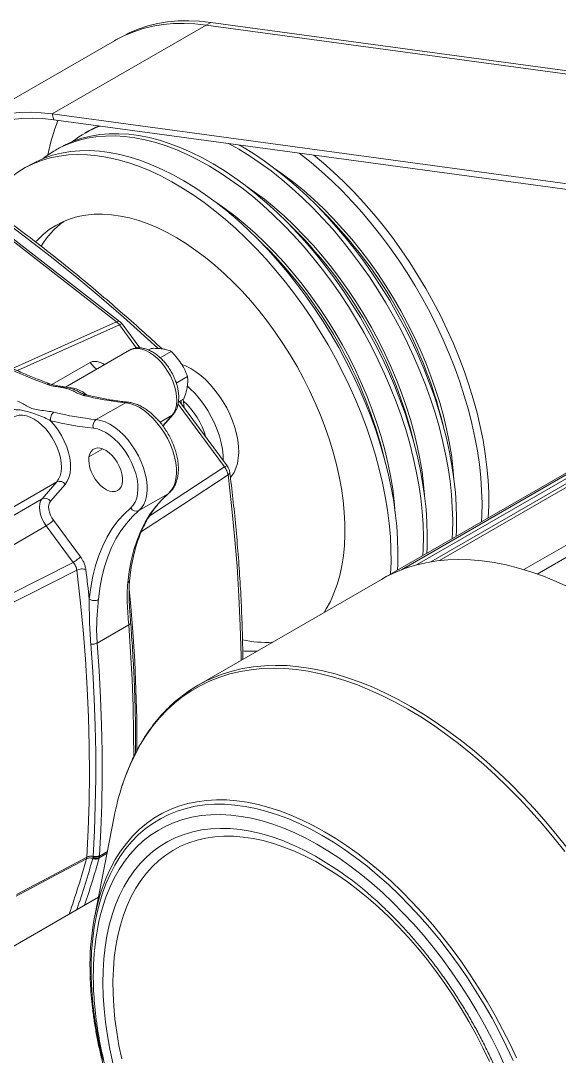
# Model space of a CAD drawing. Header units: millimetres. Extents: x 26816 to 90584, y 11074 to 56542.
# Drawn here: x 49762.6 to 50010, y 40705.2 to 41181 of the extents above; entities that cross this region are included whole.
import ezdxf

# ---------------------------------------------------------------- set-up
doc = ezdxf.new("R2010")
doc.units = ezdxf.units.MM
doc.layers.add('MAU_XANH', color=5, linetype='Continuous')

msp = doc.modelspace()

# ---------------------------------------------------------------- linework, layer by layer
at = {"layer": 'MAU_XANH', "linetype": 'Continuous', "lineweight": 0}
for p, q in [((49847.79, 41178.98), (49849.91, 41180.2)), ((50193.19, 41133.5), (49849.91, 41180.2)), ((49777.08, 41138.16), (49847.79, 41178.98)), ((50192.05, 41132.14), (49847.79, 41178.98)), ((50122.05, 41141.66), (49847.79, 41178.98)), ((49805.7, 41171.77), (49734.99, 41130.95)), ((49807.82, 41172.99), (49805.7, 41171.77)), ((49777.08, 41138.16), (49777.83, 41135.43)), ((50051.34, 41100.84), (49777.08, 41138.16)), ((50052.1, 41098.12), (49777.83, 41135.43)), ((49793.85, 41130.29), (49792.07, 41129.26)), ((49780.38, 41122.52), (49778.6, 41121.48)), ((49766.91, 41114.74), (49763.78, 41112.93)), ((49717.91, 41111.58), (49806.63, 41042.69)), ((49808.07, 41042.78), (49719.28, 41111.73)), ((50148.24, 41051.22), (49930.62, 40925.59)), ((50147.88, 41050.15), (49937.48, 40928.69)), ((50147.13, 41047.96), (49944.44, 40930.95)), ((49806.63, 41042.69), (49758.87, 41021.25)), ((49817.31, 41030.65), (49809.16, 41041.65)), ((50146.14, 41045.04), (49950.96, 40932.36)), ((49761.11, 41020.21), (49807.93, 41041.22)), ((49807.93, 41041.22), (49815.8, 41030.6)), ((49812.61, 41029.57), (49783.25, 41012.62)), ((49821.28, 41029.73), (49822.51, 41030.44)), ((49826.7, 41026.15), (49831.71, 41029.04)), ((49794.47, 41023.95), (49776.99, 41013.86)), ((49834.09, 41014.48), (49839.24, 41017.45)), ((50143.61, 41015.28), (49993.78, 40928.78)), ((50147.03, 41011.71), (49999.89, 40926.77)), ((49810.73, 41005.47), (49797.3, 40997.72)), ((49834.89, 41004.83), (49856.25, 40975.98)), ((49835.09, 41005.83), (49837.57, 41007.27)), ((49857.48, 40976.41), (49835.51, 41006.08)), ((49837.74, 41003.06), (49837.22, 41007.11)), ((49826.61, 40996.48), (49832.18, 40999.7)), ((49832.18, 40999.7), (49827.91, 40994.81)), ((49827.98, 40994.72), (49832.68, 41000.1)), ((49800.34, 40984.25), (49793.99, 40980.59)), ((50041.38, 40982.8), (49954.99, 40932.93)), ((49779.15, 40969.08), (49748.03, 40951.12)), ((49779.15, 40969.08), (49772.41, 40961.36)), ((49776.29, 40960.21), (49783.03, 40967.92)), ((49772.41, 40961.36), (49741.3, 40943.4)), ((49830.37, 40963.65), (49816.94, 40955.89)), ((49830.66, 40963.84), (49830.37, 40963.65)), ((49790.09, 40934.7), (49777.65, 40951.49)), ((49743.24, 40930.95), (49774.35, 40948.91)), ((49774.35, 40948.91), (49786.79, 40932.12)), ((49951.01, 40932.37), (49951.29, 40932.42)), ((49937.49, 40928.7), (49937.66, 40928.76)), ((49994.05, 40928.7), (49994.55, 40928.54)), ((49928.3, 40924.3), (49844.08, 40875.69)), ((49812.22, 40903.44), (49797.73, 40895.08)), ((49805.57, 40815.36), (49796.64, 40769.69)), ((49802.42, 40799.23), (49798.8, 40797.14)), ((49792.98, 40796.73), (49792.86, 40795.99)), ((49795.77, 40796.35), (49795.7, 40796.07)), ((49795.83, 40796.73), (49795.77, 40796.35)), ((49795.86, 40797.04), (49795.83, 40796.73)), ((49798.68, 40796.41), (49802.27, 40798.49)), ((49798.68, 40796.41), (49798.8, 40797.14)), ((49798.33, 40778.33), (49063.2, 40353.94))]:
    msp.add_line(p, q, dxfattribs=at)
at = {"layer": 'MAU_XANH', "linetype": 'Continuous', "lineweight": 0, "flags": 128}
for points in [[(49847.79, 41178.98), (49842.68, 41179.52), (49837.67, 41179.73), (49832.78, 41179.61), (49828, 41179.17), (49823.36, 41178.4), (49818.86, 41177.31), (49814.52, 41175.9), (49810.33, 41174.17), (49806.31, 41172.12), (49805.7, 41171.77)], [(49847.79, 41178.98), (49842.68, 41179.52), (49837.67, 41179.73), (49832.78, 41179.61), (49828, 41179.17), (49823.36, 41178.4), (49818.86, 41177.31), (49814.52, 41175.9), (49810.33, 41174.17), (49806.31, 41172.12), (49805.7, 41171.77)], [(49849.91, 41180.2), (49844.8, 41180.74), (49839.79, 41180.95), (49834.9, 41180.84), (49830.12, 41180.4), (49825.48, 41179.63), (49820.99, 41178.54), (49816.64, 41177.12), (49812.45, 41175.39), (49810.92, 41174.66)], [(49777.08, 41138.16), (49771.97, 41138.7), (49766.96, 41138.91), (49762.07, 41138.79), (49757.29, 41138.35), (49752.65, 41137.58), (49748.15, 41136.49), (49743.81, 41135.08), (49739.62, 41133.35), (49735.6, 41131.3), (49731.76, 41128.94), (49728.11, 41126.27), (49724.65, 41123.31), (49721.39, 41120.05), (49718.33, 41116.5), (49717.78, 41115.8)], [(49777.83, 41135.43), (49772.81, 41135.96), (49767.9, 41136.17), (49763.09, 41136.06), (49758.4, 41135.62), (49753.84, 41134.87), (49749.42, 41133.8), (49745.15, 41132.41), (49741.04, 41130.71), (49737.09, 41128.69), (49733.32, 41126.38), (49729.73, 41123.76), (49726.33, 41120.85), (49723.13, 41117.64), (49720.17, 41114.21)], [(49793.85, 41130.29), (49796.59, 41131.75), (49798.47, 41132.63)], [(49773, 41117.69), (49774.38, 41118.74), (49777.77, 41120.99), (49781.33, 41122.94), (49785.06, 41124.58), (49788.96, 41125.91), (49793.01, 41126.92), (49797.19, 41127.61), (49801.51, 41127.98), (49805.94, 41128.02), (49810.48, 41127.74), (49815.12, 41127.14), (49819.85, 41126.22), (49824.64, 41124.98), (49829.5, 41123.43), (49834.4, 41121.56), (49839.34, 41119.39), (49844.31, 41116.92), (49849.28, 41114.15), (49854.26, 41111.1), (49859.21, 41107.76), (49864.15, 41104.15), (49869.04, 41100.28), (49873.88, 41096.16), (49878.66, 41091.8), (49883.36, 41087.2), (49887.97, 41082.39), (49892.48, 41077.36), (49896.89, 41072.15), (49901.17, 41066.75), (49905.32, 41061.18), (49909.32, 41055.46), (49913.17, 41049.6), (49916.86, 41043.61), (49920.38, 41037.52), (49923.71, 41031.33), (49926.86, 41025.06), (49929.8, 41018.73), (49932.54, 41012.35), (49935.07, 41005.94), (49937.39, 40999.52), (49939.47, 40993.1), (49941.33, 40986.7), (49942.95, 40980.33), (49944.34, 40974.01), (49945.48, 40967.76), (49946.38, 40961.59), (49947.03, 40955.52), (49947.43, 40949.56), (49947.59, 40943.73), (49947.49, 40938.04), (49947.34, 40935.24)], [(49780.38, 41122.52), (49783.12, 41123.97), (49786.85, 41125.62), (49790.75, 41126.94), (49794.79, 41127.95), (49798.98, 41128.64), (49803.29, 41129.01), (49807.73, 41129.05), (49812.27, 41128.77), (49816.91, 41128.17), (49821.63, 41127.25), (49826.43, 41126.01), (49831.29, 41124.46), (49836.19, 41122.59), (49841.13, 41120.42), (49846.1, 41117.95), (49851.07, 41115.18), (49856.04, 41112.13), (49861, 41108.79), (49865.93, 41105.19), (49870.83, 41101.32), (49875.67, 41097.19), (49880.44, 41092.83), (49885.14, 41088.23), (49889.76, 41083.42), (49894.27, 41078.39), (49898.67, 41073.18), (49902.96, 41067.78), (49907.1, 41062.21), (49911.11, 41056.49), (49914.96, 41050.63), (49918.65, 41044.64), (49922.16, 41038.55), (49925.5, 41032.36), (49928.64, 41026.09), (49931.59, 41019.76), (49934.33, 41013.38), (49936.86, 41006.97), (49939.17, 41000.55), (49941.26, 40994.13), (49943.12, 40987.73), (49944.74, 40981.36), (49946.12, 40975.04), (49947.27, 40968.79), (49948.17, 40962.62), (49948.82, 40956.55), (49949.22, 40950.59), (49949.37, 40944.76), (49949.27, 40939.07), (49949.13, 40936.27)], [(49858.13, 41124.51), (49862.75, 41121.93), (49867.73, 41118.87), (49872.68, 41115.54), (49877.62, 41111.93), (49882.51, 41108.06), (49887.35, 41103.94), (49892.13, 41099.57), (49896.83, 41094.98), (49901.44, 41090.16), (49905.95, 41085.14), (49910.36, 41079.92), (49914.64, 41074.52), (49918.79, 41068.95), (49922.79, 41063.23), (49926.64, 41057.37), (49930.33, 41051.39), (49933.85, 41045.29), (49937.18, 41039.1), (49940.33, 41032.83), (49943.27, 41026.5), (49946.01, 41020.13), (49948.54, 41013.72), (49950.86, 41007.3), (49952.94, 41000.88), (49954.8, 40994.47), (49956.42, 40988.11), (49957.81, 40981.79), (49958.95, 40975.54), (49959.85, 40969.37), (49960.5, 40963.29), (49960.9, 40957.34), (49961.06, 40951.5), (49960.96, 40945.82), (49960.81, 40943.02)], [(49863, 41123.85), (49864.54, 41122.96), (49869.51, 41119.9), (49874.47, 41116.57), (49879.4, 41112.96), (49884.3, 41109.09), (49889.14, 41104.97), (49893.91, 41100.61), (49898.61, 41096.01), (49903.23, 41091.19), (49907.74, 41086.17), (49912.14, 41080.95), (49916.43, 41075.55), (49920.57, 41069.99), (49924.58, 41064.26), (49928.43, 41058.4), (49932.12, 41052.42), (49935.63, 41046.32), (49938.97, 41040.13), (49942.11, 41033.87), (49945.06, 41027.54), (49947.8, 41021.16), (49950.33, 41014.75), (49952.64, 41008.33), (49954.73, 41001.91), (49956.59, 40995.51), (49958.21, 40989.14), (49959.59, 40982.82), (49960.74, 40976.57), (49961.64, 40970.4), (49962.29, 40964.33), (49962.69, 40958.37), (49962.84, 40952.54), (49962.74, 40946.85), (49962.6, 40944.05)], [(49707.76, 41120.99), (49719.23, 41113.72), (49730.69, 41106.14), (49742.11, 41098.25), (49753.51, 41090.05), (49764.87, 41081.56), (49776.19, 41072.77), (49787.46, 41063.7), (49798.67, 41054.34), (49809.81, 41044.7), (49820.88, 41034.79), (49825.61, 41030.46)], [(49812.24, 41115.69), (49807.41, 41117.09), (49802.65, 41118.17), (49797.97, 41118.93), (49793.38, 41119.37), (49788.89, 41119.48), (49784.51, 41119.28), (49780.26, 41118.75), (49776.14, 41117.9), (49772.17, 41116.73), (49768.36, 41115.25), (49764.7, 41113.45), (49761.23, 41111.35), (49757.94, 41108.94), (49754.83, 41106.24), (49751.93, 41103.25), (49749.24, 41099.97), (49746.75, 41096.43), (49746.66, 41096.28)], [(49766.91, 41114.74), (49769.65, 41116.2), (49773.38, 41117.84), (49777.28, 41119.17), (49781.32, 41120.17), (49785.51, 41120.86), (49789.82, 41121.23), (49794.26, 41121.28), (49798.8, 41121), (49803.44, 41120.4), (49808.16, 41119.48), (49812.96, 41118.24), (49817.82, 41116.68), (49822.72, 41114.82), (49827.66, 41112.65), (49832.62, 41110.17), (49837.6, 41107.41), (49842.57, 41104.35), (49847.53, 41101.02), (49852.46, 41097.41), (49857.36, 41093.54), (49862.2, 41089.42), (49866.97, 41085.05), (49871.67, 41080.46), (49876.29, 41075.64), (49880.8, 41070.62), (49885.2, 41065.4), (49889.48, 41060), (49893.63, 41054.43), (49897.64, 41048.71), (49901.49, 41042.85), (49905.18, 41036.87), (49908.69, 41030.77), (49912.03, 41024.58), (49915.17, 41018.31), (49918.12, 41011.98), (49920.86, 41005.61), (49923.39, 40999.2), (49925.7, 40992.78), (49927.79, 40986.36), (49929.65, 40979.95), (49931.27, 40973.58), (49932.65, 40967.27), (49933.8, 40961.01), (49934.7, 40954.85), (49935.35, 40948.77), (49935.75, 40942.81), (49935.9, 40936.98), (49935.8, 40931.29), (49935.66, 40928.49)], [(49890.58, 41120.09), (49891.09, 41119.71), (49895.98, 41115.84), (49900.82, 41111.71), (49905.6, 41107.35), (49910.3, 41102.75), (49914.91, 41097.94), (49919.43, 41092.92), (49923.83, 41087.7), (49928.11, 41082.3), (49932.26, 41076.73), (49936.26, 41071.01), (49940.11, 41065.15), (49943.8, 41059.16), (49947.32, 41053.07), (49950.65, 41046.88), (49953.8, 41040.61), (49956.74, 41034.28), (49959.48, 41027.9), (49962.01, 41021.5), (49964.33, 41015.07), (49966.41, 41008.65), (49968.27, 41002.25), (49969.89, 40995.88), (49971.28, 40989.56), (49972.42, 40983.31), (49973.32, 40977.14), (49973.97, 40971.07), (49974.37, 40965.11), (49974.53, 40959.28), (49974.43, 40953.59), (49974.29, 40950.79)], [(49977.42, 40952.6), (49977.42, 40952.62), (49977.65, 40958.23), (49977.62, 40963.99), (49977.34, 40969.89), (49976.81, 40975.91), (49976.04, 40982.03), (49975.02, 40988.24), (49973.75, 40994.53), (49972.25, 41000.87), (49970.51, 41007.26), (49968.54, 41013.67), (49966.34, 41020.1), (49963.92, 41026.51), (49961.28, 41032.91), (49958.43, 41039.26), (49955.39, 41045.57), (49952.15, 41051.8), (49948.72, 41057.94), (49945.12, 41063.98), (49941.35, 41069.91), (49937.42, 41075.7), (49933.34, 41081.35), (49929.12, 41086.83), (49924.78, 41092.14), (49920.32, 41097.26), (49915.76, 41102.18), (49911.1, 41106.89), (49906.36, 41111.37), (49901.55, 41115.62), (49897.21, 41119.19)], [(49932.52, 40926.68), (49932.52, 40926.7), (49932.75, 40932.31), (49932.72, 40938.07), (49932.44, 40943.97), (49931.91, 40949.98), (49931.14, 40956.11), (49930.12, 40962.32), (49928.85, 40968.61), (49927.35, 40974.95), (49925.61, 40981.34), (49923.64, 40987.75), (49921.44, 40994.18), (49919.01, 41000.59), (49916.38, 41006.99), (49913.53, 41013.34), (49910.49, 41019.64), (49907.24, 41025.87), (49903.82, 41032.02), (49900.22, 41038.06), (49896.44, 41043.99), (49892.52, 41049.78), (49888.44, 41055.43), (49884.22, 41060.91), (49879.88, 41066.22), (49875.42, 41071.34), (49870.85, 41076.26), (49866.2, 41080.97), (49861.45, 41085.45), (49856.64, 41089.7), (49851.78, 41093.69), (49846.86, 41097.43), (49841.92, 41100.91), (49836.95, 41104.1), (49831.97, 41107.01), (49827, 41109.64), (49822.05, 41111.96), (49817.12, 41113.98), (49812.24, 41115.69)], [(49879.65, 41112.78), (49883.38, 41110.19), (49888.05, 41106.67), (49892.68, 41102.9), (49897.26, 41098.87), (49901.77, 41094.61), (49906.19, 41090.12), (49910.52, 41085.42), (49914.74, 41080.53), (49918.85, 41075.44), (49922.82, 41070.19), (49926.66, 41064.78), (49930.34, 41059.22), (49933.86, 41053.54), (49937.21, 41047.75), (49940.38, 41041.87), (49943.36, 41035.91), (49946.14, 41029.88), (49948.71, 41023.81), (49951.07, 41017.72), (49953.22, 41011.61), (49955.13, 41005.51), (49956.82, 40999.43), (49958.27, 40993.4), (49959.48, 40987.42), (49960.45, 40981.51), (49961.17, 40975.7), (49961.62, 40970.36)], [(49866.05, 41105.1), (49869.9, 41102.41), (49874.58, 41098.9), (49879.21, 41095.12), (49883.79, 41091.09), (49888.3, 41086.83), (49892.72, 41082.35), (49897.05, 41077.65), (49901.27, 41072.75), (49905.38, 41067.67), (49909.35, 41062.41), (49913.19, 41057), (49916.87, 41051.45), (49920.39, 41045.77), (49923.74, 41039.98), (49926.91, 41034.09), (49929.89, 41028.13), (49932.67, 41022.11), (49935.24, 41016.04), (49937.6, 41009.94), (49939.75, 41003.83), (49941.66, 40997.74), (49943.35, 40991.66), (49944.8, 40985.62), (49946.01, 40979.64), (49946.98, 40973.74), (49947.7, 40967.92), (49948.13, 40962.92)], [(49852.71, 41097.23), (49856.43, 41094.64), (49861.11, 41091.12), (49865.74, 41087.34), (49870.32, 41083.32), (49874.83, 41079.06), (49879.25, 41074.57), (49883.58, 41069.87), (49887.8, 41064.97), (49891.91, 41059.89), (49895.88, 41054.64), (49899.72, 41049.22), (49903.4, 41043.67), (49906.92, 41037.99), (49910.27, 41032.2), (49913.44, 41026.32), (49916.42, 41020.35), (49919.2, 41014.33), (49921.77, 41008.26), (49924.13, 41002.17), (49926.28, 40996.06), (49928.19, 40989.96), (49929.88, 40983.88), (49931.33, 40977.85), (49932.54, 40971.87), (49933.51, 40965.96), (49934.23, 40960.15), (49934.68, 40954.8)], [(49816.86, 41089.12), (49812.59, 41090.33), (49808.39, 41091.24), (49804.27, 41091.82), (49800.24, 41092.08), (49796.33, 41092.02), (49792.53, 41091.64), (49788.86, 41090.94), (49785.34, 41089.92), (49781.98, 41088.59), (49778.78, 41086.95), (49775.75, 41085), (49772.91, 41082.75), (49770.27, 41080.21), (49769.49, 41079.36)], [(49901.95, 40909.1), (49902.97, 40910.72), (49904.87, 40914.21), (49906.54, 40917.95), (49907.98, 40921.92), (49909.18, 40926.12), (49910.13, 40930.53), (49910.85, 40935.13), (49911.32, 40939.92), (49911.53, 40944.87), (49911.5, 40949.97), (49911.22, 40955.21), (49910.7, 40960.56), (49909.92, 40966.01), (49908.9, 40971.54), (49907.64, 40977.14), (49906.15, 40982.78), (49904.42, 40988.46), (49902.47, 40994.14), (49900.3, 40999.82), (49897.91, 41005.47), (49895.32, 41011.07), (49892.53, 41016.61), (49889.55, 41022.08), (49886.39, 41027.44), (49883.07, 41032.7), (49879.59, 41037.82), (49875.96, 41042.79), (49872.19, 41047.6), (49868.3, 41052.23), (49864.31, 41056.66), (49860.21, 41060.89), (49856.03, 41064.89), (49851.78, 41068.66), (49847.47, 41072.19), (49843.11, 41075.46), (49838.73, 41078.45), (49834.33, 41081.17), (49829.93, 41083.61), (49825.54, 41085.75), (49821.18, 41087.58), (49816.86, 41089.12)], [(49812.61, 41029.57), (49813.46, 41029.98), (49814.94, 41030.35), (49816.55, 41030.39), (49818.26, 41030.1), (49820.04, 41029.47), (49821.86, 41028.54), (49823.66, 41027.3), (49825.43, 41025.8), (49827.12, 41024.05), (49828.7, 41022.1), (49830.13, 41019.98), (49831.39, 41017.75), (49832.45, 41015.43), (49833.29, 41013.09), (49833.89, 41010.76), (49834.24, 41008.5), (49834.33, 41006.35), (49834.17, 41004.36), (49833.75, 41002.56), (49833.08, 41001), (49832.18, 40999.7)], [(49859.04, 40971.15), (49859.5, 40971.7), (49860.61, 40973.42), (49861.51, 40975.39), (49862.17, 40977.6), (49862.58, 40980.01), (49862.76, 40982.59), (49862.68, 40985.33), (49862.36, 40988.19), (49861.79, 40991.13), (49860.98, 40994.12), (49859.95, 40997.13), (49858.7, 41000.13), (49857.25, 41003.08), (49855.61, 41005.94), (49853.8, 41008.69), (49851.85, 41011.29), (49849.77, 41013.72), (49847.6, 41015.94), (49845.34, 41017.94), (49843.03, 41019.68), (49840.7, 41021.15), (49838.38, 41022.34), (49836.61, 41023.04)], [(49855.69, 40978.84), (49855.61, 40981.25), (49855.28, 40984.11), (49854.72, 40987.05), (49853.91, 40990.04), (49852.88, 40993.05), (49851.63, 40996.05), (49850.18, 40999), (49848.54, 41001.86), (49846.73, 41004.61), (49844.78, 41007.21), (49842.7, 41009.64), (49840.52, 41011.86), (49839.2, 41013.07)], [(49810.73, 41005.47), (49812.76, 41005.1), (49814.85, 41004.39), (49816.98, 41003.35), (49819.11, 41002), (49821.22, 41000.35), (49823.26, 40998.44), (49825.2, 40996.29), (49827.02, 40993.95), (49828.69, 40991.44), (49830.17, 40988.8), (49831.44, 40986.09), (49832.49, 40983.33), (49833.3, 40980.58), (49833.85, 40977.88), (49834.14, 40975.27), (49834.16, 40972.79), (49833.91, 40970.48), (49833.4, 40968.38), (49832.63, 40966.52), (49831.61, 40964.94), (49830.37, 40963.65)], [(49836.27, 41006.51), (49836.39, 41005.61), (49836.51, 41004.73)], [(49759.58, 40998.96), (49760.43, 40999.36), (49761.9, 40999.74), (49763.51, 40999.78), (49765.23, 40999.48), (49767.01, 40998.86), (49768.82, 40997.92), (49770.63, 40996.69), (49772.4, 40995.18), (49774.09, 40993.44), (49775.66, 40991.49), (49777.1, 40989.37), (49778.35, 40987.13), (49779.41, 40984.82), (49780.25, 40982.47), (49780.86, 40980.15), (49781.21, 40977.89), (49781.3, 40975.74), (49781.14, 40973.74), (49780.72, 40971.95), (49780.05, 40970.38), (49779.15, 40969.08)], [(49832.68, 41000.11), (49832.56, 40999.98), (49832.18, 40999.7)], [(49783.03, 40967.92), (49784.04, 40969.36), (49784.8, 40971.09), (49785.3, 40973.06), (49785.53, 40975.24), (49785.49, 40977.6), (49785.17, 40980.09), (49784.58, 40982.66), (49783.74, 40985.27), (49782.65, 40987.86), (49781.35, 40990.4), (49779.84, 40992.82), (49778.17, 40995.1), (49776.36, 40997.18)], [(49816.94, 40955.89), (49818.18, 40957.18), (49819.19, 40958.77), (49819.96, 40960.62), (49820.48, 40962.72), (49820.73, 40965.03), (49820.71, 40967.51), (49820.42, 40970.12), (49819.86, 40972.82), (49819.06, 40975.58), (49818.01, 40978.33), (49816.73, 40981.05), (49815.25, 40983.68), (49813.59, 40986.19), (49811.77, 40988.54), (49809.82, 40990.68), (49807.78, 40992.59), (49805.68, 40994.24), (49803.55, 40995.59), (49801.41, 40996.63), (49799.32, 40997.35), (49797.3, 40997.72)], [(49795.99, 40993.76), (49797.85, 40993.41), (49799.77, 40992.73), (49801.73, 40991.74), (49803.69, 40990.45), (49805.61, 40988.88), (49807.47, 40987.06), (49809.22, 40985.03), (49810.84, 40982.81), (49812.3, 40980.45), (49813.57, 40977.99), (49814.64, 40975.47), (49815.48, 40972.94), (49816.07, 40970.44), (49816.42, 40968), (49816.5, 40965.69), (49816.33, 40963.53), (49815.9, 40961.57), (49815.22, 40959.83), (49814.31, 40958.35), (49813.17, 40957.16)], [(49793.99, 40980.59), (49794.35, 40981.94), (49794.95, 40983.05), (49795.76, 40983.9), (49796.76, 40984.44), (49797.91, 40984.67), (49799.19, 40984.58), (49800.55, 40984.17), (49801.94, 40983.45), (49803.32, 40982.45), (49804.65, 40981.2), (49805.89, 40979.74), (49806.98, 40978.11), (49807.91, 40976.37), (49808.64, 40974.58), (49809.14, 40972.79), (49809.4, 40971.05), (49809.41, 40969.44), (49809.17, 40967.99), (49808.7, 40966.75), (49807.99, 40965.77), (49807.08, 40965.07), (49806, 40964.68), (49804.78, 40964.61), (49803.45, 40964.86), (49802.07, 40965.43), (49800.68, 40966.29), (49799.32, 40967.42), (49798.03, 40968.79), (49796.86, 40970.34), (49795.85, 40972.03), (49795.02, 40973.8), (49794.4, 40975.6), (49794.02, 40977.37), (49793.88, 40979.05), (49793.99, 40980.59)], [(49856.25, 40975.98), (49829.63, 40958.51), (49821.69, 40953.29)], [(49818.07, 40946.25), (49836.87, 40958.6), (49857.85, 40972.38)], [(49857.85, 40972.38), (49859.51, 40958.25), (49860.9, 40944.22), (49862.03, 40930.32), (49862.9, 40916.54), (49863.5, 40902.89), (49863.83, 40889.39), (49863.86, 40887.11)], [(49772.41, 40961.36), (49771.75, 40960.33), (49771.35, 40959.03), (49771.21, 40957.52), (49771.35, 40955.85), (49771.75, 40954.08), (49772.4, 40952.29), (49773.28, 40950.55), (49774.35, 40948.91)], [(49830.37, 40963.65), (49827.38, 40960.87), (49824.62, 40957.78), (49822.1, 40954.37), (49819.83, 40950.65), (49817.81, 40946.65), (49816.06, 40942.36), (49814.57, 40937.82), (49813.36, 40933.02), (49812.42, 40928), (49811.77, 40922.75)], [(49777.65, 40951.49), (49776.9, 40952.63), (49776.29, 40953.86), (49775.83, 40955.11), (49775.55, 40956.34), (49775.45, 40957.52), (49775.55, 40958.58), (49775.83, 40959.48), (49776.29, 40960.21)], [(49813.17, 40957.16), (49810.11, 40954.32), (49807.28, 40951.15), (49804.69, 40947.65), (49802.36, 40943.84), (49800.3, 40939.74), (49798.5, 40935.35), (49796.98, 40930.69), (49795.73, 40925.77), (49794.77, 40920.62), (49794.1, 40915.25)], [(49798.33, 40915), (49798.99, 40920.24), (49799.92, 40925.27), (49801.14, 40930.06), (49802.62, 40934.61), (49804.38, 40938.89), (49806.39, 40942.9), (49808.67, 40946.61), (49811.19, 40950.02), (49813.95, 40953.12), (49816.94, 40955.89)], [(50014.35, 40920.7), (50008.53, 40923.36), (50002.74, 40925.72), (49996.99, 40927.76), (49991.3, 40929.5), (49985.66, 40930.92), (49980.1, 40932.03), (49974.62, 40932.82), (49969.23, 40933.29), (49963.94, 40933.44), (49958.77, 40933.27), (49953.71, 40932.77), (49948.79, 40931.96), (49944.01, 40930.83), (49939.37, 40929.39), (49934.89, 40927.63), (49930.57, 40925.56), (49928.3, 40924.3)], [(49786.79, 40932.12), (49757.98, 40917.59), (49735.34, 40906.18)], [(49736.79, 40902.49), (49765.69, 40917.05), (49788.4, 40928.5)], [(49788.4, 40928.5), (49789.97, 40914.77), (49791.31, 40901.14), (49792.39, 40887.62), (49793.22, 40874.23), (49793.81, 40860.96), (49794.14, 40847.82), (49794.22, 40834.82), (49794.06, 40821.97), (49793.65, 40809.27), (49792.98, 40796.73)], [(49794.1, 40915.25), (49793.92, 40916.94), (49793.73, 40918.64), (49793.54, 40920.33), (49793.35, 40922.03), (49793.15, 40923.73), (49792.95, 40925.43), (49792.75, 40927.14), (49792.54, 40928.84)], [(49815.99, 40845.39), (49816, 40847.39), (49815.91, 40860.39), (49815.58, 40873.53), (49814.99, 40886.8), (49814.16, 40900.19), (49813.08, 40913.71), (49812.5, 40919.88)], [(49812.22, 40903.44), (49813.12, 40890.82), (49813.8, 40878.3), (49814.27, 40865.9), (49814.51, 40853.61), (49814.54, 40842.52)], [(49794.78, 40894.52), (49795.68, 40881.92), (49796.36, 40869.43), (49796.82, 40857.05), (49797.07, 40844.79), (49797.09, 40832.66), (49796.9, 40820.65), (49796.49, 40808.77), (49795.86, 40797.04)], [(49798.81, 40797.39), (49799.44, 40809.15), (49799.85, 40821.05), (49800.05, 40833.09), (49800.02, 40845.25), (49799.78, 40857.54), (49799.31, 40869.94), (49798.63, 40882.46), (49797.73, 40895.08)], [(49993.22, 40824.62), (49987.75, 40830.18), (49982.19, 40835.51), (49976.57, 40840.62), (49970.87, 40845.48), (49965.13, 40850.09), (49959.34, 40854.45), (49953.52, 40858.53), (49947.68, 40862.35), (49941.83, 40865.88), (49935.98, 40869.13), (49930.14, 40872.09), (49924.31, 40874.74), (49918.52, 40877.1), (49912.77, 40879.15), (49907.08, 40880.88), (49901.44, 40882.31), (49895.88, 40883.41), (49890.4, 40884.2), (49885.01, 40884.67), (49879.73, 40884.82), (49874.55, 40884.65), (49869.5, 40884.16), (49864.57, 40883.34), (49859.79, 40882.21), (49855.15, 40880.77), (49852.42, 40879.74)], [(49991.75, 40823.48), (49986.29, 40829.02), (49980.76, 40834.34), (49975.15, 40839.43), (49969.47, 40844.27), (49963.75, 40848.87), (49957.98, 40853.21), (49952.18, 40857.28), (49946.36, 40861.09), (49940.52, 40864.61), (49934.69, 40867.85), (49928.87, 40870.79), (49923.06, 40873.44), (49917.29, 40875.79), (49911.56, 40877.83), (49905.88, 40879.56), (49900.27, 40880.98), (49894.72, 40882.08), (49889.26, 40882.87), (49883.89, 40883.34), (49878.62, 40883.49), (49873.46, 40883.32), (49868.43, 40882.82), (49863.52, 40882.01), (49858.75, 40880.89), (49854.13, 40879.45), (49849.66, 40877.69), (49845.35, 40875.63), (49841.22, 40873.26), (49837.27, 40870.59), (49833.5, 40867.62), (49829.92, 40864.37), (49826.54, 40860.82), (49823.37, 40857), (49820.41, 40852.91), (49817.66, 40848.55), (49815.14, 40843.93), (49812.84, 40839.07), (49810.76, 40833.97), (49809.15, 40829.33)], [(49942.49, 40776.05), (49937.66, 40780.94), (49932.75, 40785.61), (49927.76, 40790.04), (49922.72, 40794.23), (49917.63, 40798.17), (49912.5, 40801.84), (49907.35, 40805.25), (49902.19, 40808.37), (49897.03, 40811.21), (49891.88, 40813.76), (49886.75, 40816), (49881.66, 40817.95), (49876.62, 40819.58), (49871.63, 40820.91), (49866.72, 40821.92), (49861.88, 40822.61), (49857.14, 40822.99), (49852.5, 40823.04), (49847.98, 40822.78), (49843.58, 40822.19), (49839.32, 40821.29), (49835.2, 40820.07), (49831.23, 40818.54), (49827.43, 40816.7), (49823.8, 40814.56), (49820.35, 40812.11), (49817.09, 40809.37), (49814.02, 40806.35), (49811.16, 40803.04), (49808.51, 40799.45), (49806.07, 40795.61), (49803.85, 40791.5), (49801.86, 40787.15), (49800.47, 40783.6)], [(50012.54, 40799.31), (50007.52, 40805.64), (50002.37, 40811.78), (49997.11, 40817.73), (49991.75, 40823.48)], [(50014.09, 40800.37), (50009.04, 40806.72), (50003.88, 40812.88), (49998.6, 40818.85), (49993.22, 40824.62)], [(49941.27, 40774.56), (49936.45, 40779.43), (49931.55, 40784.08), (49926.59, 40788.49), (49921.56, 40792.66), (49916.49, 40796.57), (49911.38, 40800.22), (49906.25, 40803.59), (49901.11, 40806.69), (49895.96, 40809.5), (49890.84, 40812.01), (49885.73, 40814.23), (49880.66, 40816.14), (49875.64, 40817.74), (49870.68, 40819.03), (49865.8, 40820), (49860.99, 40820.65), (49856.28, 40820.98), (49851.67, 40821), (49847.19, 40820.69), (49842.82, 40820.06), (49838.6, 40819.11), (49834.52, 40817.84), (49830.6, 40816.27), (49826.84, 40814.38), (49823.26, 40812.18), (49819.86, 40809.69), (49816.64, 40806.9), (49813.63, 40803.83), (49810.83, 40800.47), (49808.23, 40796.84), (49805.85, 40792.95), (49803.7, 40788.8), (49801.77, 40784.4), (49800.07, 40779.77), (49798.62, 40774.92), (49797.4, 40769.85), (49796.42, 40764.58), (49795.7, 40759.12), (49795.21, 40753.48), (49794.98, 40747.69), (49794.99, 40741.74), (49795.25, 40735.65), (49795.76, 40729.45), (49796.52, 40723.14), (49797.52, 40716.73), (49798.77, 40710.25), (49800.25, 40703.71)], [(49938.37, 40771.04), (49933.61, 40775.85), (49928.77, 40780.44), (49923.86, 40784.79), (49918.89, 40788.9), (49913.87, 40792.74), (49908.82, 40796.33), (49903.75, 40799.64), (49898.67, 40802.66), (49893.59, 40805.4), (49888.52, 40807.84), (49883.49, 40809.98), (49878.49, 40811.81), (49873.54, 40813.33), (49868.65, 40814.54), (49863.84, 40815.43), (49859.11, 40816), (49854.48, 40816.24), (49849.96, 40816.17), (49845.56, 40815.77), (49841.29, 40815.05), (49837.16, 40814.02), (49833.18, 40812.66), (49829.36, 40810.99), (49825.71, 40809.02), (49822.24, 40806.74), (49818.95, 40804.16), (49815.86, 40801.28), (49812.97, 40798.12), (49810.29, 40794.69), (49807.82, 40790.98), (49805.58, 40787.01), (49803.56, 40782.79), (49801.77, 40778.33), (49800.62, 40774.94)], [(49890.24, 40801.15), (49887.47, 40802.42), (49882.55, 40804.43), (49877.67, 40806.14), (49872.85, 40807.53), (49868.1, 40808.61), (49863.43, 40809.37), (49858.84, 40809.81), (49854.36, 40809.93), (49849.99, 40809.72), (49845.74, 40809.19), (49841.63, 40808.35), (49837.67, 40807.18), (49833.86, 40805.7), (49830.21, 40803.9), (49826.74, 40801.8), (49823.45, 40799.4), (49820.36, 40796.7), (49817.46, 40793.72), (49814.77, 40790.45), (49812.29, 40786.91), (49810.03, 40783.1), (49808, 40779.04), (49806.2, 40774.74), (49804.63, 40770.2), (49803.3, 40765.44), (49802.21, 40760.47), (49801.37, 40755.3), (49800.78, 40749.95), (49800.43, 40744.43), (49800.33, 40738.75), (49800.49, 40732.93), (49800.89, 40726.98), (49801.54, 40720.91), (49802.43, 40714.76), (49803.58, 40708.51), (49804.96, 40702.21)], [(49936.24, 40764.67), (49931.68, 40769.28), (49927.03, 40773.67), (49922.31, 40777.82), (49917.53, 40781.73), (49912.71, 40785.37), (49907.86, 40788.75), (49902.99, 40791.86), (49898.12, 40794.68), (49893.24, 40797.21), (49888.39, 40799.44), (49883.57, 40801.36), (49878.79, 40802.98), (49874.07, 40804.29), (49869.42, 40805.28), (49864.85, 40805.95), (49860.38, 40806.3), (49856, 40806.33), (49851.75, 40806.04), (49847.62, 40805.43), (49843.63, 40804.5), (49839.78, 40803.25), (49836.1, 40801.69), (49832.58, 40799.81), (49829.24, 40797.64), (49826.09, 40795.16), (49823.13, 40792.39), (49820.37, 40789.34), (49817.82, 40786.01), (49815.48, 40782.41), (49813.37, 40778.56), (49811.49, 40774.45), (49809.84, 40770.1), (49808.42, 40765.53), (49807.24, 40760.75), (49806.31, 40755.76), (49805.62, 40750.58), (49805.18, 40745.22), (49804.99, 40739.7), (49805.05, 40734.04), (49805.36, 40728.24), (49805.91, 40722.32), (49806.72, 40716.31), (49807.76, 40710.2), (49809.05, 40704.03)], [(49760.52, 40778.78), (49778.63, 40788.42), (49792.86, 40795.99)], [(49792.98, 40796.73), (49774.87, 40787.09), (49760.64, 40779.52)], [(49990.33, 40704.51), (49987.27, 40711.08), (49984.01, 40717.59), (49980.56, 40724.01), (49976.93, 40730.35), (49973.13, 40736.58), (49969.17, 40742.69), (49965.05, 40748.67), (49960.79, 40754.49), (49956.39, 40760.16), (49951.87, 40765.65), (49947.23, 40770.95), (49942.49, 40776.05)], [(49985.17, 40700.45), (49982.21, 40706.93), (49979.05, 40713.35), (49975.69, 40719.7), (49972.16, 40725.95), (49968.44, 40732.11), (49964.57, 40738.14), (49960.53, 40744.04), (49956.35, 40749.79), (49952.03, 40755.38), (49947.59, 40760.79), (49943.03, 40766.02), (49938.37, 40771.04)], [(49988.83, 40703.23), (49985.79, 40709.78), (49982.56, 40716.27), (49979.14, 40722.68), (49975.54, 40729), (49971.76, 40735.21), (49967.82, 40741.3), (49963.73, 40747.26), (49959.48, 40753.07), (49955.11, 40758.72), (49950.6, 40764.19), (49945.99, 40769.47), (49941.27, 40774.56)], [(49977.92, 40702.88), (49974.96, 40709.07), (49971.81, 40715.19), (49968.48, 40721.23), (49964.97, 40727.16), (49961.29, 40732.98), (49957.45, 40738.67), (49953.46, 40744.22), (49949.34, 40749.61), (49945.09, 40754.82), (49940.72, 40759.84), (49936.24, 40764.67)]]:
    msp.add_lwpolyline(points, dxfattribs=at)
at = {"layer": 'MAU_XANH', "linetype": 'Continuous', "lineweight": 0}
for centre, radius, start, end in [((49872.19, 41099.94), 98.97, 159.1422, 168.7381), ((49815.55, 41088.58), 46.97, 110.5959, 128.2555), ((49754.25, 40945.78), 208.36, 13.7239, 46.2708), ((49807.01, 41055.99), 40.99, 126.8527, 148.5673), ((49740.92, 40938.11), 208.2, 13.34, 46.2041), ((49727.45, 40930.33), 208.2, 13.34, 46.2041), ((49851.14, 41221.8), 221.52, 236.8236, 249.7941), ((49783.89, 40998.85), 13.63, 48.2726, 86.797), ((49825.01, 41144.9), 140.16, 256.0954, 264.154), ((49811.68, 41003.9), 1.83, 84.7926, 120.978), ((49814.46, 40980.5), 34.46, 15.4013, 48.3154), ((49811.57, 41137.14), 140.16, 256.0954, 264.154), ((49810.43, 41134.8), 141.77, 256.0954, 264.154), ((49799.34, 40994.84), 3.52, 125.3741, 197.9536), ((49780.41, 40966.22), 3.13, 33.08, 113.7486), ((49773.67, 40958.5), 3.13, 33.08, 113.7486), ((49815.75, 40958.6), 2.96, 209.0858, 293.5865), ((49766.8, 40961.98), 15.09, 300.0275, 315.9827), ((49875.62, 40947.89), 52.54, 257.8304, 272.8809), ((49868.52, 40940.36), 49.09, 265.4819, 273.1148), ((49876.73, 40819.12), 65.32, 111.8515, 128.0609), ((49924.1, 40792.42), 120.73, 162.1983, 169.0487), ((49823.57, 40665.12), 151.49, 46.2731, 63.8893), ((49399.59, 40905.44), 408.22, 340.7071, 344.448), ((49400.59, 40906.05), 410.13, 341.01, 344.4451), ((49401.67, 40906.71), 412.04, 341.3086, 344.4422), ((49907.14, 40747.23), 112.7, 161.1767, 182.5127), ((49895.87, 40745.49), 99.7, 162.8192, 175.2162)]:
    msp.add_arc(centre, radius, start, end, dxfattribs=at)
for points, knots in [([(49827.53, 41030.21), (49824.45, 41033.04), (49818.09, 41038.88), (49808.37, 41047.46), (49798.39, 41056.03), (49788.37, 41064.37), (49778.29, 41072.49), (49768.18, 41080.37), (49758.03, 41088.03), (49747.84, 41095.44), (49737.63, 41102.61), (49727.39, 41109.54), (49717.94, 41115.72), (49711.89, 41119.5), (49709.26, 41121.14)], [0, 0, 0, 0, 0.080162, 0.165581, 0.251002, 0.336426, 0.421851, 0.507279, 0.59271, 0.678142, 0.763577, 0.849014, 0.934454, 1, 1, 1, 1]), ([(49808.02, 41042.79), (49808, 41042.81), (49807.88, 41042.99), (49807.41, 41043.01), (49806.89, 41042.79), (49806.63, 41042.69)], [0, 0, 0, 0, 0.05987, 0.529935, 1, 1, 1, 1]), ([(49809.11, 41041.62), (49809.11, 41041.65), (49809.09, 41041.75), (49808.69, 41041.63), (49808.18, 41041.36), (49807.93, 41041.22)], [0, 0, 0, 0, 0.169711, 0.584856, 1, 1, 1, 1]), ([(49809.15, 41041.65), (49808.98, 41041.87), (49808.64, 41042.3), (49808.24, 41042.64), (49808.03, 41042.81)], [0, 0, 0, 0, 0.493339, 1, 1, 1, 1]), ([(49776.04, 41014.1), (49774.94, 41014.5), (49771.76, 41015.66), (49766.47, 41017.79), (49760.15, 41020.59), (49753.81, 41023.65), (49747.44, 41026.98), (49741.07, 41030.57), (49735.73, 41033.79), (49732.51, 41035.84), (49731.42, 41036.53)], [0, 0, 0, 0, 0.074616, 0.2167, 0.358778, 0.500845, 0.642906, 0.784966, 0.927029, 1, 1, 1, 1]), ([(49832.68, 41000.1), (49832.9, 41000.38), (49833.46, 41001.07), (49834.18, 41002.37), (49834.77, 41004.02), (49835.13, 41005.85), (49835.26, 41007.83), (49835.13, 41009.94), (49834.77, 41012.12), (49834.18, 41014.33), (49833.37, 41016.53), (49832.36, 41018.69), (49831.18, 41020.76), (49829.83, 41022.72), (49828.34, 41024.54), (49826.73, 41026.17), (49825.02, 41027.61), (49823.23, 41028.81), (49821.37, 41029.75), (49819.49, 41030.39), (49817.69, 41030.69), (49815.94, 41030.69), (49814.32, 41030.35), (49813.18, 41029.95), (49812.68, 41029.6), (49812.62, 41029.56)], [0, 0, 0, 0, 0.02723, 0.069737, 0.11322, 0.158228, 0.204487, 0.251461, 0.298613, 0.345651, 0.392527, 0.439278, 0.485979, 0.532716, 0.579557, 0.626597, 0.67393, 0.721623, 0.76967, 0.817804, 0.865388, 0.906894, 0.951418, 0.994323, 1, 1, 1, 1]), ([(49827.87, 41030.18), (49826.99, 41030.28), (49825.35, 41030.47), (49823.41, 41030.45), (49822.51, 41030.44)], [0, 0, 0, 0, 0.5352511, 1, 1, 1, 1]), ([(49831.71, 41029.04), (49831.07, 41029.32), (49829.99, 41029.79), (49828.49, 41030.06), (49827.87, 41030.18)], [0, 0, 0, 0, 0.5819524, 1, 1, 1, 1]), ([(49836.23, 41023.68), (49835.5, 41024.71), (49834.14, 41026.62), (49832.48, 41028.27), (49831.71, 41029.04)], [0, 0, 0, 0, 0.535251, 1, 1, 1, 1]), ([(49801.21, 41022.99), (49800.65, 41023.29), (49799.52, 41023.89), (49797.74, 41024.41), (49795.95, 41024.56), (49794.97, 41024.16), (49794.47, 41023.95)], [0, 0, 0, 0, 0.250294, 0.50782, 0.752155, 1, 1, 1, 1]), ([(49797.56, 41020.89), (49797.38, 41021.01), (49796.74, 41021.43), (49795.67, 41022.46), (49794.87, 41023.45), (49794.47, 41023.95)], [0, 0, 0, 0, 0.164461, 0.582231, 1, 1, 1, 1]), ([(49839.24, 41017.45), (49838.76, 41018.7), (49837.95, 41020.85), (49836.74, 41022.85), (49836.23, 41023.68)], [0, 0, 0, 0, 0.581952, 1, 1, 1, 1]), ([(49776.02, 41014.05), (49775.84, 41014.12), (49775.41, 41014.27), (49774.92, 41014.04), (49774.63, 41013.91)], [0, 0, 0, 0, 0.415754, 1, 1, 1, 1]), ([(49774.63, 41013.91), (49774.86, 41013.83), (49775.32, 41013.67), (49776.06, 41013.47), (49776.82, 41013.29), (49777.6, 41013.13), (49778.39, 41012.98), (49779.22, 41012.84), (49780.09, 41012.7), (49780.97, 41012.56), (49781.85, 41012.41), (49782.7, 41012.25), (49783.51, 41012.06), (49784.98, 41011.66), (49786.8, 41010.86), (49788.76, 41009.68), (49790.48, 41009.12), (49791.33, 41008.85)], [0, 0, 0, 0, 0.039374, 0.079307, 0.119778, 0.158574, 0.197552, 0.237947, 0.281206, 0.325365, 0.368921, 0.413438, 0.455966, 0.500034, 0.664285, 0.834747, 1, 1, 1, 1]), ([(49792.62, 41009.07), (49791.9, 41009.31), (49790.55, 41009.75), (49788.67, 41010.81), (49786.87, 41011.65), (49785.27, 41012.17), (49784.02, 41012.48), (49782.78, 41012.72), (49781.14, 41012.99), (49778.73, 41013.34), (49777.01, 41013.83), (49776.03, 41014.1)], [0, 0, 0, 0, 0.16396, 0.309275, 0.430909, 0.526384, 0.588761, 0.638718, 0.713898, 0.83725, 1, 1, 1, 1]), ([(49839.16, 41012.8), (49839.27, 41013.7), (49839.47, 41015.37), (49839.31, 41016.79), (49839.24, 41017.45)], [0, 0, 0, 0, 0.535251, 1, 1, 1, 1]), ([(49792.61, 41009.02), (49792.47, 41009.06), (49792.06, 41009.2), (49791.62, 41008.99), (49791.33, 41008.85)], [0, 0, 0, 0, 0.3448039, 1, 1, 1, 1]), ([(49811.84, 41005.73), (49810.82, 41005.84), (49807.84, 41006.16), (49802.84, 41006.91), (49797.45, 41007.93), (49794.03, 41008.74), (49792.63, 41009.07)], [0, 0, 0, 0, 0.163004, 0.474526, 0.785889, 1, 1, 1, 1]), ([(49837.57, 41007.27), (49837.98, 41008.38), (49838.67, 41010.3), (49839.02, 41012.06), (49839.16, 41012.8)], [0, 0, 0, 0, 0.581952, 1, 1, 1, 1]), ([(49777.89, 41001.09), (49776.9, 41001.28), (49774.88, 41001.67), (49771.43, 41001.98), (49768.21, 41002.56), (49765.81, 41003.68), (49763.82, 41005.02), (49762.06, 41005.78), (49761.19, 41006.15)], [0, 0, 0, 0, 0.165289, 0.335276, 0.499821, 0.66431, 0.834658, 1, 1, 1, 1]), ([(49830.66, 40963.85), (49830.93, 40964.09), (49831.66, 40964.74), (49832.65, 40965.99), (49833.59, 40967.62), (49834.31, 40969.46), (49834.8, 40971.49), (49835.06, 40973.7), (49835.08, 40976.04), (49834.86, 40978.49), (49834.4, 40981), (49833.72, 40983.54), (49832.82, 40986.08), (49831.72, 40988.58), (49830.44, 40991.02), (49829, 40993.36), (49827.4, 40995.58), (49825.67, 40997.65), (49823.83, 40999.54), (49821.89, 41001.23), (49819.88, 41002.69), (49817.81, 41003.91), (49815.71, 41004.84), (49813.71, 41005.47), (49812.43, 41005.64), (49811.84, 41005.73)], [0, 0, 0, 0, 0.025507, 0.066487, 0.107981, 0.150496, 0.194098, 0.238585, 0.283613, 0.328859, 0.37407, 0.419174, 0.464164, 0.509062, 0.553907, 0.598746, 0.643618, 0.688564, 0.733634, 0.778875, 0.824325, 0.869992, 0.915829, 0.961599, 1, 1, 1, 1]), ([(49759.47, 41002.29), (49760.21, 41002.28), (49761.82, 41002.26), (49764.13, 41001.82), (49766.92, 41001.06), (49770.15, 41000), (49773.44, 40998.74), (49775.44, 40997.67), (49776.36, 40997.18)], [0, 0, 0, 0, 0.150064, 0.324391, 0.500196, 0.676006, 0.850061, 1, 1, 1, 1]), ([(49856.25, 40975.98), (49856.51, 40976.12), (49857.02, 40976.39), (49857.42, 40976.51), (49857.44, 40976.41), (49857.44, 40976.38)], [0, 0, 0, 0, 0.415144, 0.830289, 1, 1, 1, 1]), ([(49856.25, 40975.98), (49856.45, 40975.71), (49856.85, 40975.15), (49857.32, 40974.23), (49857.68, 40973.29), (49857.8, 40972.68), (49857.85, 40972.38)], [0, 0, 0, 0, 0.249527, 0.499943, 0.750386, 1, 1, 1, 1]), ([(49858.66, 40973.54), (49858.62, 40973.79), (49858.53, 40974.29), (49858.26, 40975.05), (49857.92, 40975.77), (49857.62, 40976.2), (49857.48, 40976.41)], [0, 0, 0, 0, 0.255226, 0.507579, 0.756045, 1, 1, 1, 1]), ([(49858.64, 40973.54), (49858.65, 40973.52), (49858.74, 40973.32), (49858.52, 40972.89), (49858.08, 40972.55), (49857.85, 40972.38)], [0, 0, 0, 0, 0.059649, 0.529825, 1, 1, 1, 1]), ([(49864.65, 40887.56), (49864.63, 40890.01), (49864.57, 40896.56), (49864.21, 40907.36), (49863.62, 40919.93), (49862.79, 40932.61), (49861.75, 40945.4), (49860.5, 40958.06), (49859.42, 40967.46), (49858.79, 40972.56), (49858.66, 40973.54)], [0, 0, 0, 0, 0.088088, 0.2358, 0.383509, 0.531216, 0.678921, 0.826622, 0.966549, 1, 1, 1, 1]), ([(49812.65, 40923.94), (49812.73, 40924.75), (49812.98, 40927.11), (49813.54, 40930.88), (49814.42, 40935.19), (49815.51, 40939.32), (49816.81, 40943.24), (49818.3, 40946.95), (49819.99, 40950.45), (49821.88, 40953.72), (49823.95, 40956.76), (49826.22, 40959.56), (49828.45, 40961.92), (49829.99, 40963.26), (49830.66, 40963.85)], [0, 0, 0, 0, 0.046205, 0.134249, 0.222303, 0.310397, 0.398564, 0.486843, 0.575283, 0.663937, 0.752861, 0.842107, 0.93171, 1, 1, 1, 1]), ([(49792.54, 40928.84), (49792.44, 40929.39), (49792.25, 40930.49), (49791.49, 40932.54), (49790.62, 40933.88), (49790.09, 40934.7)], [0, 0, 0, 0, 0.279429, 0.559716, 1, 1, 1, 1]), ([(49786.79, 40932.12), (49786.99, 40931.84), (49787.4, 40931.28), (49787.87, 40930.35), (49788.23, 40929.41), (49788.34, 40928.8), (49788.4, 40928.5)], [0, 0, 0, 0, 0.250414, 0.501308, 0.751, 1, 1, 1, 1]), ([(49811.77, 40922.75), (49811.66, 40921.21), (49811.45, 40918.11), (49811.57, 40913.38), (49811.83, 40908.53), (49812.09, 40905.14), (49812.22, 40903.44)], [0, 0, 0, 0, 0.2498671, 0.5000595, 0.7501386, 1, 1, 1, 1]), ([(49811.77, 40922.75), (49812.02, 40922.94), (49812.5, 40923.27), (49812.58, 40923.73), (49812.62, 40923.94)], [0, 0, 0, 0, 0.540736, 1, 1, 1, 1]), ([(49813.1, 40904.65), (49812.98, 40906.17), (49812.78, 40908.83), (49812.57, 40912.16), (49812.46, 40914.69), (49812.39, 40917.13), (49812.38, 40920.23), (49812.55, 40922.59), (49812.64, 40923.93)], [0, 0, 0, 0, 0.223452, 0.391118, 0.503288, 0.613954, 0.780044, 1, 1, 1, 1]), ([(49794.1, 40915.25), (49794.12, 40911.86), (49794.15, 40905.03), (49794.57, 40898.03), (49794.78, 40894.52)], [0, 0, 0, 0, 0.497164, 1, 1, 1, 1]), ([(49797.73, 40895.08), (49797.65, 40896.42), (49797.48, 40899.15), (49797.49, 40903.31), (49797.67, 40907.37), (49797.98, 40911.33), (49798.22, 40913.76), (49798.33, 40915)], [0, 0, 0, 0, 0.196332, 0.397215, 0.612598, 0.802844, 1, 1, 1, 1]), ([(49812.22, 40903.44), (49812.4, 40903.56), (49812.75, 40903.79), (49813.02, 40904.2), (49813.14, 40904.5), (49813.1, 40904.64), (49813.09, 40904.65)], [0, 0, 0, 0, 0.326407, 0.652814, 0.97922, 1, 1, 1, 1]), ([(49815.4, 40844.52), (49815.41, 40846.2), (49815.46, 40851.96), (49815.3, 40861.94), (49814.94, 40874.44), (49814.33, 40887.06), (49813.68, 40897.15), (49813.23, 40903.04), (49813.1, 40904.67)], [0, 0, 0, 0, 0.086056, 0.294733, 0.503408, 0.71208, 0.920748, 1, 1, 1, 1]), ([(49836.25, 40870.36), (49835.47, 40869.74), (49833.46, 40868.18), (49830.44, 40865.37), (49827.17, 40861.97), (49824.09, 40858.3), (49821.2, 40854.39), (49818.5, 40850.24), (49816.01, 40845.86), (49813.73, 40841.24), (49811.95, 40837.21), (49811.02, 40834.64), (49810.7, 40833.76)], [0, 0, 0, 0, 0.070307, 0.178859, 0.287523, 0.396333, 0.505311, 0.614471, 0.723813, 0.83333, 0.943008, 1, 1, 1, 1]), ([(49810.7, 40833.76), (49810.39, 40832.96), (49809.86, 40831.58), (49809.41, 40830.11), (49809.22, 40829.49)], [0, 0, 0, 0, 0.577166, 1, 1, 1, 1]), ([(49795.77, 40796.35), (49796.03, 40796.27), (49796.54, 40796.11), (49797.33, 40796.06), (49798.07, 40796.14), (49798.48, 40796.32), (49798.68, 40796.41)], [0, 0, 0, 0, 0.249983, 0.499969, 0.749899, 1, 1, 1, 1]), ([(49795.83, 40796.73), (49796.1, 40796.69), (49796.62, 40796.6), (49797.43, 40796.65), (49798.18, 40796.82), (49798.59, 40797.04), (49798.8, 40797.14)], [0, 0, 0, 0, 0.2499833, 0.4999685, 0.7498986, 1, 1, 1, 1]), ([(49798.62, 40796.2), (49798.63, 40796.24), (49798.65, 40796.31), (49798.67, 40796.38), (49798.68, 40796.41)], [0, 0, 0, 0, 0.56, 1, 1, 1, 1]), ([(49798.8, 40797.14), (49798.8, 40797.19), (49798.8, 40797.27), (49798.81, 40797.35), (49798.81, 40797.39)], [0, 0, 0, 0, 0.5600213, 1, 1, 1, 1]), ([(49928.18, 40774.64), (49928.98, 40773.9), (49931.27, 40771.78), (49934.97, 40768.06), (49939.27, 40763.51), (49943.49, 40758.77), (49947.61, 40753.86), (49951.62, 40748.78), (49955.52, 40743.56), (49959.3, 40738.19), (49962.94, 40732.7), (49966.44, 40727.1), (49969.79, 40721.39), (49972.98, 40715.6), (49976.01, 40709.74), (49978.87, 40703.81), (49981.55, 40697.84), (49984.04, 40691.83), (49986.34, 40685.81), (49988.45, 40679.78), (49990.35, 40673.77), (49991.9, 40668.38), (49992.72, 40665.02), (49993.06, 40663.65)], [0, 0, 0, 0, 0.026623, 0.075986, 0.125366, 0.174762, 0.224173, 0.273596, 0.32303, 0.372472, 0.421922, 0.471376, 0.520833, 0.57029, 0.619745, 0.669197, 0.718642, 0.768078, 0.817504, 0.866918, 0.916317, 0.9657, 1, 1, 1, 1]), ([(49796.51, 40753.57), (49796.39, 40752.18), (49796.11, 40749), (49795.96, 40743.86), (49795.99, 40738.19), (49796.26, 40732.4), (49796.76, 40726.51), (49797.48, 40720.54), (49798.43, 40714.48), (49799.59, 40708.37), (49800.98, 40702.2), (49802.58, 40695.99), (49804.39, 40689.76), (49806.41, 40683.52), (49808.63, 40677.28), (49811.05, 40671.06), (49813.66, 40664.86), (49816.45, 40658.7), (49819.43, 40652.59), (49822.58, 40646.56), (49825.9, 40640.6), (49829.38, 40634.73), (49833.01, 40628.97), (49836.78, 40623.32), (49840.7, 40617.8), (49844.74, 40612.42), (49848.91, 40607.19), (49853.19, 40602.12), (49857.57, 40597.23), (49862.04, 40592.52), (49866.61, 40588), (49871.24, 40583.69), (49875.95, 40579.59), (49880.71, 40575.71), (49885.52, 40572.06), (49890.37, 40568.65), (49895.24, 40565.48), (49900.14, 40562.58), (49904.79, 40560.04), (49907.8, 40558.61), (49909.18, 40557.95)], [0, 0, 0, 0, 0.020622, 0.047249, 0.073878, 0.100504, 0.127126, 0.15374, 0.180345, 0.206941, 0.233529, 0.260107, 0.286677, 0.313239, 0.339793, 0.366342, 0.392885, 0.419424, 0.44596, 0.472493, 0.499025, 0.525557, 0.55209, 0.578624, 0.60516, 0.6317, 0.658245, 0.684796, 0.711353, 0.737918, 0.764492, 0.791075, 0.817668, 0.844272, 0.870887, 0.897513, 0.924149, 0.950795, 0.977449, 1, 1, 1, 1]), ([(49794.55, 40742.04), (49794.57, 40741.12), (49794.63, 40738.26), (49794.97, 40733.35), (49795.57, 40727.34), (49796.39, 40721.23), (49797.44, 40715.06), (49798.71, 40708.82), (49800.19, 40702.53), (49801.88, 40696.21), (49803.79, 40689.87), (49805.9, 40683.52), (49808.21, 40677.17), (49810.72, 40670.83), (49813.41, 40664.53), (49816.29, 40658.27), (49819.35, 40652.06), (49822.59, 40645.92), (49825.98, 40639.86), (49829.54, 40633.89), (49833.25, 40628.02), (49837.1, 40622.28), (49841.09, 40616.66), (49845.21, 40611.18), (49849.45, 40605.85), (49853.8, 40600.68), (49858.25, 40595.69), (49862.8, 40590.88), (49867.43, 40586.26), (49872.13, 40581.85), (49876.9, 40577.64), (49881.73, 40573.66), (49886.61, 40569.9), (49891.52, 40566.4), (49895.19, 40563.92), (49897.23, 40562.68), (49897.62, 40562.45)], [0, 0, 0, 0, 0.014706, 0.045313, 0.075915, 0.106511, 0.137101, 0.167685, 0.198261, 0.228832, 0.259396, 0.289955, 0.320509, 0.351058, 0.381604, 0.412147, 0.442688, 0.473227, 0.503766, 0.534304, 0.564843, 0.595383, 0.625925, 0.656469, 0.687017, 0.717568, 0.748125, 0.778687, 0.809255, 0.83983, 0.870412, 0.901001, 0.931599, 0.962204, 0.992817, 1, 1, 1, 1])]:
    msp.add_open_spline(points, degree=3, knots=knots, dxfattribs=at)
for points in [[(49806.63, 41042.69), (49806.86, 41042.48), (49807.32, 41042.06), (49807.73, 41041.5), (49807.93, 41041.22)], [(49776.36, 40997.18), (49776.31, 40997.55), (49776.22, 40998.29), (49776.52, 40999.46), (49777.09, 41000.49), (49777.62, 41000.89), (49777.89, 41001.09)], [(49786.79, 40932.12), (49787.08, 40932.3), (49787.67, 40932.66), (49788.65, 40933.38), (49789.53, 40934.11), (49789.9, 40934.5), (49790.09, 40934.7)], [(49788.4, 40928.5), (49788.71, 40928.64), (49789.33, 40928.92), (49790.49, 40929.11), (49791.64, 40929.11), (49792.24, 40928.93), (49792.54, 40928.84)], [(49794.1, 40915.25), (49794.41, 40915.07), (49795.03, 40914.72), (49796.22, 40914.52), (49797.4, 40914.58), (49798.02, 40914.86), (49798.33, 40915)], [(49794.78, 40894.52), (49795.04, 40894.5), (49795.57, 40894.48), (49796.37, 40894.58), (49797.12, 40894.77), (49797.53, 40894.98), (49797.73, 40895.08)], [(49792.86, 40795.99), (49793.06, 40796.08), (49793.46, 40796.26), (49794.19, 40796.34), (49794.96, 40796.3), (49795.45, 40796.15), (49795.7, 40796.07)], [(49792.98, 40796.73), (49793.18, 40796.82), (49793.59, 40797), (49794.32, 40797.14), (49795.1, 40797.16), (49795.6, 40797.08), (49795.86, 40797.04)], [(49795.7, 40796.07), (49795.96, 40796), (49796.47, 40795.84), (49797.26, 40795.81), (49798.01, 40795.91), (49798.41, 40796.1), (49798.62, 40796.2)], [(49795.86, 40797.04), (49796.12, 40796.99), (49796.64, 40796.9), (49797.44, 40796.94), (49798.2, 40797.09), (49798.61, 40797.29), (49798.81, 40797.39)]]:
    msp.add_open_spline(points, degree=3, dxfattribs=at)

doc.saveas('drawing.dxf')
